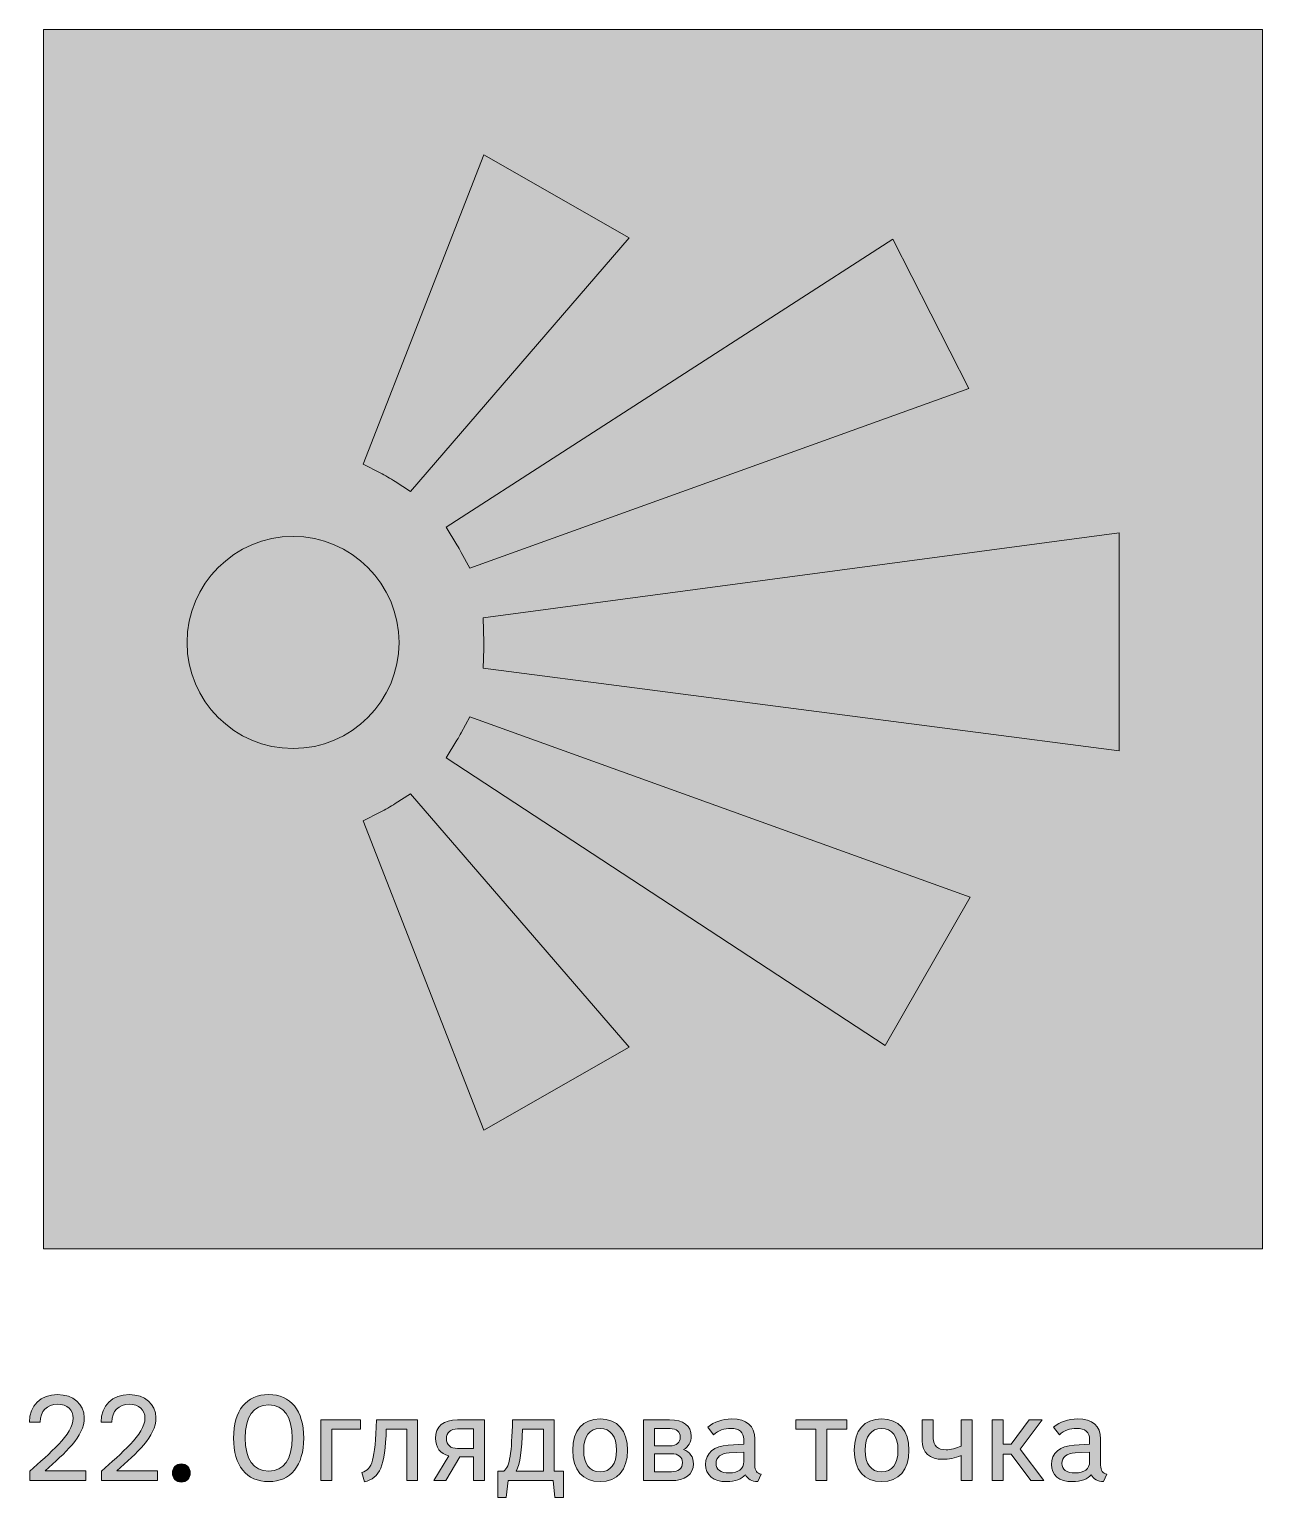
# Model space of a CAD drawing. Header units: millimetres. Extents: x -1334 to 1514, y -1037 to 10.
# Drawn here: x 1292.5 to 1393.7, y -110.4 to 10 of the extents above; entities that cross this region are included whole.
import ezdxf

# ---------------------------------------------------------------- set-up
doc = ezdxf.new("R2010")
doc.units = ezdxf.units.MM
doc.header["$MEASUREMENT"] = 0
doc.layers.add('bg', color=7, linetype='Continuous', lineweight=0)
doc.layers.add('icons', color=7, linetype='Continuous', lineweight=0)

# ---------------------------------------------------------------- blocks, each defined once
blk = doc.blocks.new('Block_75')
at = {"layer": 'icons', "true_color": 0x231f20, "transparency": 33554687}
h = blk.add_hatch(color=250, dxfattribs=at)
h.dxf.hatch_style = 2
edge = h.paths.add_edge_path()
edge.add_spline(control_points=[(1297.17, -108.21), (1297.17, -108.21), (1297.17, -109.01), (1297.17, -109.01), (1297.17, -109.01), (1292.58, -109.01), (1292.58, -109.01), (1292.58, -109.01), (1292.58, -108.24), (1292.58, -108.24), (1294.14, -106.79), (1296.14, -105.2), (1296.14, -103.88), (1296.14, -103.21), (1295.64, -102.75), (1294.85, -102.75), (1293.98, -102.75), (1293.43, -103.31), (1293.43, -104.2), (1293.43, -104.2), (1292.54, -104.2), (1292.54, -104.2), (1292.54, -102.86), (1293.46, -101.95), (1294.86, -101.95), (1296.14, -101.95), (1297.04, -102.73), (1297.04, -103.84), (1297.04, -105.43), (1295.47, -106.71), (1293.83, -108.21), (1293.83, -108.21), (1297.17, -108.21), (1297.17, -108.21)], knot_values=[0, 0, 0, 0, 1, 1, 1, 2, 2, 2, 3, 3, 3, 4, 4, 4, 5, 5, 5, 6, 6, 6, 7, 7, 7, 8, 8, 8, 9, 9, 9, 10, 10, 10, 11, 11, 11, 11], degree=3, periodic=0)
h = blk.add_hatch(color=250, dxfattribs=at)
h.dxf.hatch_style = 2
edge = h.paths.add_edge_path()
edge.add_spline(control_points=[(1303.05, -108.21), (1303.05, -108.21), (1303.05, -109.01), (1303.05, -109.01), (1303.05, -109.01), (1298.46, -109.01), (1298.46, -109.01), (1298.46, -109.01), (1298.46, -108.24), (1298.46, -108.24), (1300.02, -106.79), (1302.02, -105.2), (1302.02, -103.88), (1302.02, -103.21), (1301.52, -102.75), (1300.73, -102.75), (1299.86, -102.75), (1299.31, -103.31), (1299.31, -104.2), (1299.31, -104.2), (1298.42, -104.2), (1298.42, -104.2), (1298.42, -102.86), (1299.34, -101.95), (1300.74, -101.95), (1302.02, -101.95), (1302.92, -102.73), (1302.92, -103.84), (1302.92, -105.43), (1301.35, -106.71), (1299.71, -108.21), (1299.71, -108.21), (1303.05, -108.21), (1303.05, -108.21)], knot_values=[0, 0, 0, 0, 1, 1, 1, 2, 2, 2, 3, 3, 3, 4, 4, 4, 5, 5, 5, 6, 6, 6, 7, 7, 7, 8, 8, 8, 9, 9, 9, 10, 10, 10, 11, 11, 11, 11], degree=3, periodic=0)
h = blk.add_hatch(color=250, dxfattribs=at)
h.dxf.hatch_style = 2
edge = h.paths.add_edge_path()
edge.add_spline(control_points=[(1310.24, -105.52), (1310.24, -107.27), (1310.91, -108.23), (1312.17, -108.23), (1313.41, -108.23), (1314.09, -107.27), (1314.09, -105.51), (1314.09, -103.75), (1313.41, -102.8), (1312.17, -102.8), (1310.91, -102.8), (1310.24, -103.76), (1310.24, -105.52)], knot_values=[0, 0, 0, 0, 1, 1, 1, 2, 2, 2, 3, 3, 3, 4, 4, 4, 4], degree=3, periodic=0)
edge = h.paths.add_edge_path()
edge.add_spline(control_points=[(1315.04, -105.52), (1315.04, -107.78), (1313.99, -109.09), (1312.17, -109.09), (1310.34, -109.09), (1309.29, -107.78), (1309.29, -105.52), (1309.29, -103.25), (1310.34, -101.95), (1312.17, -101.95), (1313.99, -101.95), (1315.04, -103.25), (1315.04, -105.52)], knot_values=[0, 0, 0, 0, 1, 1, 1, 2, 2, 2, 3, 3, 3, 4, 4, 4, 4], degree=3, periodic=0)
h = blk.add_hatch(color=250, dxfattribs=at)
h.dxf.hatch_style = 2
edge = h.paths.add_edge_path()
edge.add_spline(control_points=[(1316.44, -104.02), (1316.44, -104.02), (1319.69, -104.02), (1319.69, -104.02), (1319.69, -104.02), (1319.69, -104.79), (1319.69, -104.79), (1319.69, -104.79), (1317.34, -104.79), (1317.34, -104.79), (1317.34, -104.79), (1317.34, -109.01), (1317.34, -109.01), (1317.34, -109.01), (1316.44, -109.01), (1316.44, -109.01), (1316.44, -109.01), (1316.44, -104.02), (1316.44, -104.02)], knot_values=[0, 0, 0, 0, 1, 1, 1, 2, 2, 2, 3, 3, 3, 4, 4, 4, 5, 5, 5, 6, 6, 6, 6], degree=3, periodic=0)
h = blk.add_hatch(color=250, dxfattribs=at)
h.dxf.hatch_style = 2
edge = h.paths.add_edge_path()
edge.add_spline(control_points=[(1319.82, -108.33), (1320.68, -108.07), (1320.88, -107.37), (1321.02, -104.02), (1321.02, -104.02), (1324.39, -104.02), (1324.39, -104.02), (1324.39, -104.02), (1324.39, -109.01), (1324.39, -109.01), (1324.39, -109.01), (1323.49, -109.01), (1323.49, -109.01), (1323.49, -109.01), (1323.49, -104.79), (1323.49, -104.79), (1323.49, -104.79), (1321.82, -104.79), (1321.82, -104.79), (1321.7, -107.88), (1321.32, -108.77), (1320.02, -109.11), (1320.02, -109.11), (1319.82, -108.33), (1319.82, -108.33)], knot_values=[0, 0, 0, 0, 1, 1, 1, 2, 2, 2, 3, 3, 3, 4, 4, 4, 5, 5, 5, 6, 6, 6, 7, 7, 7, 8, 8, 8, 8], degree=3, periodic=0)
h = blk.add_hatch(color=250, dxfattribs=at)
h.dxf.hatch_style = 2
edge = h.paths.add_edge_path()
edge.add_spline(control_points=[(1328.96, -104.77), (1328.96, -104.77), (1327.67, -104.77), (1327.67, -104.77), (1327.08, -104.77), (1326.75, -105.06), (1326.75, -105.56), (1326.75, -106.08), (1327.08, -106.37), (1327.67, -106.37), (1327.67, -106.37), (1328.96, -106.37), (1328.96, -106.37), (1328.96, -106.37), (1328.96, -104.77), (1328.96, -104.77)], knot_values=[0, 0, 0, 0, 1, 1, 1, 2, 2, 2, 3, 3, 3, 4, 4, 4, 5, 5, 5, 5], degree=3, periodic=0)
edge = h.paths.add_edge_path()
edge.add_spline(control_points=[(1326.96, -106.98), (1326.24, -106.79), (1325.85, -106.29), (1325.85, -105.54), (1325.85, -104.57), (1326.51, -104.02), (1327.67, -104.02), (1327.67, -104.02), (1329.86, -104.02), (1329.86, -104.02), (1329.86, -104.02), (1329.86, -109.01), (1329.86, -109.01), (1329.86, -109.01), (1328.96, -109.01), (1328.96, -109.01), (1328.96, -109.01), (1328.96, -107.06), (1328.96, -107.06), (1328.96, -107.06), (1327.84, -107.06), (1327.84, -107.06), (1327.84, -107.06), (1326.7, -109.01), (1326.7, -109.01), (1326.7, -109.01), (1325.72, -109.01), (1325.72, -109.01), (1325.72, -109.01), (1326.96, -106.98), (1326.96, -106.98)], knot_values=[0, 0, 0, 0, 1, 1, 1, 2, 2, 2, 3, 3, 3, 4, 4, 4, 5, 5, 5, 6, 6, 6, 7, 7, 7, 8, 8, 8, 9, 9, 9, 10, 10, 10, 10], degree=3, periodic=0)
h = blk.add_hatch(color=250, dxfattribs=at)
h.dxf.hatch_style = 2
edge = h.paths.add_edge_path()
edge.add_spline(control_points=[(1334.7, -108.23), (1334.7, -108.23), (1334.7, -104.79), (1334.7, -104.79), (1334.7, -104.79), (1332.98, -104.79), (1332.98, -104.79), (1332.92, -106.56), (1332.8, -107.6), (1332.48, -108.23), (1332.48, -108.23), (1334.7, -108.23), (1334.7, -108.23)], knot_values=[0, 0, 0, 0, 1, 1, 1, 2, 2, 2, 3, 3, 3, 4, 4, 4, 4], degree=3, periodic=0)
edge = h.paths.add_edge_path()
edge.add_spline(control_points=[(1330.96, -110.4), (1330.96, -110.4), (1330.96, -108.23), (1330.96, -108.23), (1330.96, -108.23), (1331.46, -108.23), (1331.46, -108.23), (1331.97, -107.81), (1332.09, -106.78), (1332.18, -104.02), (1332.18, -104.02), (1335.6, -104.02), (1335.6, -104.02), (1335.6, -104.02), (1335.6, -108.23), (1335.6, -108.23), (1335.6, -108.23), (1336.34, -108.23), (1336.34, -108.23), (1336.34, -108.23), (1336.34, -110.4), (1336.34, -110.4), (1336.34, -110.4), (1335.65, -110.4), (1335.65, -110.4), (1335.65, -110.4), (1335.5, -109.01), (1335.5, -109.01), (1335.5, -109.01), (1331.81, -109.01), (1331.81, -109.01), (1331.81, -109.01), (1331.66, -110.4), (1331.66, -110.4), (1331.66, -110.4), (1330.96, -110.4), (1330.96, -110.4)], knot_values=[0, 0, 0, 0, 1, 1, 1, 2, 2, 2, 3, 3, 3, 4, 4, 4, 5, 5, 5, 6, 6, 6, 7, 7, 7, 8, 8, 8, 9, 9, 9, 10, 10, 10, 11, 11, 11, 12, 12, 12, 12], degree=3, periodic=0)
h = blk.add_hatch(color=250, dxfattribs=at)
h.dxf.hatch_style = 2
edge = h.paths.add_edge_path()
edge.add_spline(control_points=[(1339.35, -108.28), (1340.22, -108.28), (1340.7, -107.66), (1340.7, -106.52), (1340.7, -105.36), (1340.22, -104.74), (1339.35, -104.74), (1338.49, -104.74), (1338.01, -105.36), (1338.01, -106.52), (1338.01, -107.66), (1338.49, -108.28), (1339.35, -108.28)], knot_values=[0, 0, 0, 0, 1, 1, 1, 2, 2, 2, 3, 3, 3, 4, 4, 4, 4], degree=3, periodic=0)
edge = h.paths.add_edge_path()
edge.add_spline(control_points=[(1339.35, -109.09), (1337.93, -109.09), (1337.11, -108.15), (1337.11, -106.52), (1337.11, -104.88), (1337.93, -103.95), (1339.35, -103.95), (1340.78, -103.95), (1341.6, -104.88), (1341.6, -106.52), (1341.6, -108.15), (1340.78, -109.09), (1339.35, -109.09)], knot_values=[0, 0, 0, 0, 1, 1, 1, 2, 2, 2, 3, 3, 3, 4, 4, 4, 4], degree=3, periodic=0)
h = blk.add_hatch(color=250, dxfattribs=at)
h.dxf.hatch_style = 2
edge = h.paths.add_edge_path()
edge.add_spline(control_points=[(1345.2, -108.28), (1345.78, -108.28), (1346.11, -108.01), (1346.11, -107.53), (1346.11, -107.07), (1345.78, -106.8), (1345.2, -106.8), (1345.2, -106.8), (1343.82, -106.8), (1343.82, -106.8), (1343.82, -106.8), (1343.82, -108.28), (1343.82, -108.28), (1343.82, -108.28), (1345.2, -108.28), (1345.2, -108.28)], knot_values=[0, 0, 0, 0, 1, 1, 1, 2, 2, 2, 3, 3, 3, 4, 4, 4, 5, 5, 5, 5], degree=3, periodic=0)
edge = h.paths.add_edge_path()
edge.add_spline(control_points=[(1345.09, -106.16), (1345.62, -106.16), (1345.93, -105.89), (1345.93, -105.44), (1345.93, -105.01), (1345.62, -104.74), (1345.09, -104.74), (1345.09, -104.74), (1343.82, -104.74), (1343.82, -104.74), (1343.82, -104.74), (1343.82, -106.16), (1343.82, -106.16), (1343.82, -106.16), (1345.09, -106.16), (1345.09, -106.16)], knot_values=[0, 0, 0, 0, 1, 1, 1, 2, 2, 2, 3, 3, 3, 4, 4, 4, 5, 5, 5, 5], degree=3, periodic=0)
edge = h.paths.add_edge_path()
edge.add_spline(control_points=[(1346.83, -105.35), (1346.83, -105.85), (1346.61, -106.23), (1346.21, -106.45), (1346.73, -106.66), (1347.01, -107.07), (1347.01, -107.63), (1347.01, -108.51), (1346.34, -109.01), (1345.15, -109.01), (1345.15, -109.01), (1342.92, -109.01), (1342.92, -109.01), (1342.92, -109.01), (1342.92, -104.02), (1342.92, -104.02), (1342.92, -104.02), (1345.06, -104.02), (1345.06, -104.02), (1346.19, -104.02), (1346.83, -104.51), (1346.83, -105.35)], knot_values=[0, 0, 0, 0, 1, 1, 1, 2, 2, 2, 3, 3, 3, 4, 4, 4, 5, 5, 5, 6, 6, 6, 7, 7, 7, 7], degree=3, periodic=0)
h = blk.add_hatch(color=250, dxfattribs=at)
h.dxf.hatch_style = 2
edge = h.paths.add_edge_path()
edge.add_spline(control_points=[(1349.95, -106.73), (1349.26, -106.76), (1348.87, -107.08), (1348.87, -107.59), (1348.87, -108.1), (1349.24, -108.38), (1349.95, -108.38), (1350.7, -108.38), (1351.14, -108.05), (1351.14, -107.44), (1351.14, -107.44), (1351.14, -106.67), (1351.14, -106.67), (1351.14, -106.67), (1349.95, -106.73), (1349.95, -106.73)], knot_values=[0, 0, 0, 0, 1, 1, 1, 2, 2, 2, 3, 3, 3, 4, 4, 4, 5, 5, 5, 5], degree=3, periodic=0)
edge = h.paths.add_edge_path()
edge.add_spline(control_points=[(1348.19, -104.63), (1348.73, -104.18), (1349.38, -103.95), (1350.16, -103.95), (1351.38, -103.95), (1352.04, -104.52), (1352.04, -105.59), (1352.04, -105.59), (1352.04, -107.75), (1352.04, -107.75), (1352.04, -108.16), (1352.23, -108.42), (1352.56, -108.48), (1352.56, -108.48), (1352.29, -109.08), (1352.29, -109.08), (1351.8, -109.08), (1351.45, -108.88), (1351.27, -108.52), (1351, -108.87), (1350.42, -109.09), (1349.74, -109.09), (1348.63, -109.09), (1348.01, -108.56), (1348.01, -107.68), (1348.01, -106.74), (1348.7, -106.16), (1349.87, -106.1), (1349.87, -106.1), (1351.14, -106.03), (1351.14, -106.03), (1351.14, -106.03), (1351.14, -105.62), (1351.14, -105.62), (1351.14, -105.05), (1350.76, -104.72), (1350.08, -104.72), (1349.55, -104.72), (1349.05, -104.9), (1348.66, -105.24), (1348.66, -105.24), (1348.19, -104.63), (1348.19, -104.63)], knot_values=[0, 0, 0, 0, 1, 1, 1, 2, 2, 2, 3, 3, 3, 4, 4, 4, 5, 5, 5, 6, 6, 6, 7, 7, 7, 8, 8, 8, 9, 9, 9, 10, 10, 10, 11, 11, 11, 12, 12, 12, 13, 13, 13, 14, 14, 14, 14], degree=3, periodic=0)
h = blk.add_hatch(color=250, dxfattribs=at)
h.dxf.hatch_style = 2
edge = h.paths.add_edge_path()
edge.add_spline(control_points=[(1355.42, -104.02), (1355.42, -104.02), (1359.6, -104.02), (1359.6, -104.02), (1359.6, -104.02), (1359.6, -104.79), (1359.6, -104.79), (1359.6, -104.79), (1357.96, -104.79), (1357.96, -104.79), (1357.96, -104.79), (1357.96, -109.01), (1357.96, -109.01), (1357.96, -109.01), (1357.06, -109.01), (1357.06, -109.01), (1357.06, -109.01), (1357.06, -104.79), (1357.06, -104.79), (1357.06, -104.79), (1355.42, -104.79), (1355.42, -104.79), (1355.42, -104.79), (1355.42, -104.02), (1355.42, -104.02)], knot_values=[0, 0, 0, 0, 1, 1, 1, 2, 2, 2, 3, 3, 3, 4, 4, 4, 5, 5, 5, 6, 6, 6, 7, 7, 7, 8, 8, 8, 8], degree=3, periodic=0)
h = blk.add_hatch(color=250, dxfattribs=at)
h.dxf.hatch_style = 2
edge = h.paths.add_edge_path()
edge.add_spline(control_points=[(1362.44, -108.28), (1363.31, -108.28), (1363.79, -107.66), (1363.79, -106.52), (1363.79, -105.36), (1363.31, -104.74), (1362.44, -104.74), (1361.58, -104.74), (1361.1, -105.36), (1361.1, -106.52), (1361.1, -107.66), (1361.58, -108.28), (1362.44, -108.28)], knot_values=[0, 0, 0, 0, 1, 1, 1, 2, 2, 2, 3, 3, 3, 4, 4, 4, 4], degree=3, periodic=0)
edge = h.paths.add_edge_path()
edge.add_spline(control_points=[(1362.44, -109.09), (1361.02, -109.09), (1360.2, -108.15), (1360.2, -106.52), (1360.2, -104.88), (1361.02, -103.95), (1362.44, -103.95), (1363.87, -103.95), (1364.68, -104.88), (1364.68, -106.52), (1364.68, -108.15), (1363.87, -109.09), (1362.44, -109.09)], knot_values=[0, 0, 0, 0, 1, 1, 1, 2, 2, 2, 3, 3, 3, 4, 4, 4, 4], degree=3, periodic=0)
h = blk.add_hatch(color=250, dxfattribs=at)
h.dxf.hatch_style = 2
edge = h.paths.add_edge_path()
edge.add_spline(control_points=[(1368.97, -104.02), (1368.97, -104.02), (1369.87, -104.02), (1369.87, -104.02), (1369.87, -104.02), (1369.87, -109.01), (1369.87, -109.01), (1369.87, -109.01), (1368.97, -109.01), (1368.97, -109.01), (1368.97, -109.01), (1368.97, -106.95), (1368.97, -106.95), (1368.47, -107.15), (1367.92, -107.26), (1367.47, -107.26), (1366.4, -107.26), (1365.78, -106.7), (1365.78, -105.74), (1365.78, -105.74), (1365.78, -104.02), (1365.78, -104.02), (1365.78, -104.02), (1366.68, -104.02), (1366.68, -104.02), (1366.68, -104.02), (1366.68, -105.54), (1366.68, -105.54), (1366.68, -106.15), (1367.06, -106.48), (1367.73, -106.48), (1368.12, -106.48), (1368.57, -106.37), (1368.97, -106.17), (1368.97, -106.17), (1368.97, -104.02), (1368.97, -104.02)], knot_values=[0, 0, 0, 0, 1, 1, 1, 2, 2, 2, 3, 3, 3, 4, 4, 4, 5, 5, 5, 6, 6, 6, 7, 7, 7, 8, 8, 8, 9, 9, 9, 10, 10, 10, 11, 11, 11, 12, 12, 12, 12], degree=3, periodic=0)
h = blk.add_hatch(color=250, dxfattribs=at)
h.dxf.hatch_style = 2
edge = h.paths.add_edge_path()
edge.add_spline(control_points=[(1372.42, -106.84), (1372.42, -106.84), (1372.42, -109.01), (1372.42, -109.01), (1372.42, -109.01), (1371.52, -109.01), (1371.52, -109.01), (1371.52, -109.01), (1371.52, -104.02), (1371.52, -104.02), (1371.52, -104.02), (1372.42, -104.02), (1372.42, -104.02), (1372.42, -104.02), (1372.42, -106.03), (1372.42, -106.03), (1372.42, -106.03), (1373.08, -106.03), (1373.08, -106.03), (1373.08, -106.03), (1374.55, -104.02), (1374.55, -104.02), (1374.55, -104.02), (1375.61, -104.02), (1375.61, -104.02), (1375.61, -104.02), (1373.82, -106.44), (1373.82, -106.44), (1373.82, -106.44), (1375.75, -109.01), (1375.75, -109.01), (1375.75, -109.01), (1374.69, -109.01), (1374.69, -109.01), (1374.69, -109.01), (1373.08, -106.84), (1373.08, -106.84), (1373.08, -106.84), (1372.42, -106.84), (1372.42, -106.84)], knot_values=[0, 0, 0, 0, 1, 1, 1, 2, 2, 2, 3, 3, 3, 4, 4, 4, 5, 5, 5, 6, 6, 6, 7, 7, 7, 8, 8, 8, 9, 9, 9, 10, 10, 10, 11, 11, 11, 12, 12, 12, 13, 13, 13, 13], degree=3, periodic=0)
h = blk.add_hatch(color=250, dxfattribs=at)
h.dxf.hatch_style = 2
edge = h.paths.add_edge_path()
edge.add_spline(control_points=[(1378.32, -106.73), (1377.63, -106.76), (1377.24, -107.08), (1377.24, -107.59), (1377.24, -108.1), (1377.61, -108.38), (1378.32, -108.38), (1379.07, -108.38), (1379.51, -108.05), (1379.51, -107.44), (1379.51, -107.44), (1379.51, -106.67), (1379.51, -106.67), (1379.51, -106.67), (1378.32, -106.73), (1378.32, -106.73)], knot_values=[0, 0, 0, 0, 1, 1, 1, 2, 2, 2, 3, 3, 3, 4, 4, 4, 5, 5, 5, 5], degree=3, periodic=0)
edge = h.paths.add_edge_path()
edge.add_spline(control_points=[(1376.56, -104.63), (1377.1, -104.18), (1377.75, -103.95), (1378.53, -103.95), (1379.75, -103.95), (1380.41, -104.52), (1380.41, -105.59), (1380.41, -105.59), (1380.41, -107.75), (1380.41, -107.75), (1380.41, -108.16), (1380.6, -108.42), (1380.93, -108.48), (1380.93, -108.48), (1380.66, -109.08), (1380.66, -109.08), (1380.17, -109.08), (1379.82, -108.88), (1379.64, -108.52), (1379.37, -108.87), (1378.79, -109.09), (1378.11, -109.09), (1377, -109.09), (1376.38, -108.56), (1376.38, -107.68), (1376.38, -106.74), (1377.07, -106.16), (1378.24, -106.1), (1378.24, -106.1), (1379.51, -106.03), (1379.51, -106.03), (1379.51, -106.03), (1379.51, -105.62), (1379.51, -105.62), (1379.51, -105.05), (1379.13, -104.72), (1378.45, -104.72), (1377.92, -104.72), (1377.42, -104.9), (1377.03, -105.24), (1377.03, -105.24), (1376.56, -104.63), (1376.56, -104.63)], knot_values=[0, 0, 0, 0, 1, 1, 1, 2, 2, 2, 3, 3, 3, 4, 4, 4, 5, 5, 5, 6, 6, 6, 7, 7, 7, 8, 8, 8, 9, 9, 9, 10, 10, 10, 11, 11, 11, 12, 12, 12, 13, 13, 13, 14, 14, 14, 14], degree=3, periodic=0)
h = blk.add_hatch(color=250, dxfattribs=at)
h.dxf.hatch_style = 2
edge = h.paths.add_edge_path()
edge.add_spline(control_points=[(1305, -107.64), (1305.43, -107.64), (1305.74, -107.95), (1305.74, -108.38), (1305.74, -108.81), (1305.43, -109.13), (1305, -109.13), (1304.57, -109.13), (1304.27, -108.81), (1304.27, -108.38), (1304.27, -107.95), (1304.57, -107.64), (1305, -107.64)], knot_values=[0, 0, 0, 0, 1, 1, 1, 2, 2, 2, 3, 3, 3, 4, 4, 4, 4], degree=3, periodic=0)
at = {"layer": 'icons'}
for points, knots in [([(1297.17, -108.21), (1297.17, -108.21), (1297.17, -109.01), (1297.17, -109.01), (1297.17, -109.01), (1292.58, -109.01), (1292.58, -109.01), (1292.58, -109.01), (1292.58, -108.24), (1292.58, -108.24), (1294.14, -106.79), (1296.14, -105.2), (1296.14, -103.88), (1296.14, -103.21), (1295.64, -102.75), (1294.85, -102.75), (1293.98, -102.75), (1293.43, -103.31), (1293.43, -104.2), (1293.43, -104.2), (1292.54, -104.2), (1292.54, -104.2), (1292.54, -102.86), (1293.46, -101.95), (1294.86, -101.95), (1296.14, -101.95), (1297.04, -102.73), (1297.04, -103.84), (1297.04, -105.43), (1295.47, -106.71), (1293.83, -108.21), (1293.83, -108.21), (1297.17, -108.21), (1297.17, -108.21)], [0, 0, 0, 0, 1, 1, 1, 2, 2, 2, 3, 3, 3, 4, 4, 4, 5, 5, 5, 6, 6, 6, 7, 7, 7, 8, 8, 8, 9, 9, 9, 10, 10, 10, 11, 11, 11, 11]), ([(1303.05, -108.21), (1303.05, -108.21), (1303.05, -109.01), (1303.05, -109.01), (1303.05, -109.01), (1298.46, -109.01), (1298.46, -109.01), (1298.46, -109.01), (1298.46, -108.24), (1298.46, -108.24), (1300.02, -106.79), (1302.02, -105.2), (1302.02, -103.88), (1302.02, -103.21), (1301.52, -102.75), (1300.73, -102.75), (1299.86, -102.75), (1299.31, -103.31), (1299.31, -104.2), (1299.31, -104.2), (1298.42, -104.2), (1298.42, -104.2), (1298.42, -102.86), (1299.34, -101.95), (1300.74, -101.95), (1302.02, -101.95), (1302.92, -102.73), (1302.92, -103.84), (1302.92, -105.43), (1301.35, -106.71), (1299.71, -108.21), (1299.71, -108.21), (1303.05, -108.21), (1303.05, -108.21)], [0, 0, 0, 0, 1, 1, 1, 2, 2, 2, 3, 3, 3, 4, 4, 4, 5, 5, 5, 6, 6, 6, 7, 7, 7, 8, 8, 8, 9, 9, 9, 10, 10, 10, 11, 11, 11, 11]), ([(1315.04, -105.52), (1315.04, -107.78), (1313.99, -109.09), (1312.17, -109.09), (1310.34, -109.09), (1309.29, -107.78), (1309.29, -105.52), (1309.29, -103.25), (1310.34, -101.95), (1312.17, -101.95), (1313.99, -101.95), (1315.04, -103.25), (1315.04, -105.52)], [0, 0, 0, 0, 1, 1, 1, 2, 2, 2, 3, 3, 3, 4, 4, 4, 4]), ([(1310.24, -105.52), (1310.24, -107.27), (1310.91, -108.23), (1312.17, -108.23), (1313.41, -108.23), (1314.09, -107.27), (1314.09, -105.51), (1314.09, -103.75), (1313.41, -102.8), (1312.17, -102.8), (1310.91, -102.8), (1310.24, -103.76), (1310.24, -105.52)], [0, 0, 0, 0, 1, 1, 1, 2, 2, 2, 3, 3, 3, 4, 4, 4, 4]), ([(1316.44, -104.02), (1316.44, -104.02), (1319.69, -104.02), (1319.69, -104.02), (1319.69, -104.02), (1319.69, -104.79), (1319.69, -104.79), (1319.69, -104.79), (1317.34, -104.79), (1317.34, -104.79), (1317.34, -104.79), (1317.34, -109.01), (1317.34, -109.01), (1317.34, -109.01), (1316.44, -109.01), (1316.44, -109.01), (1316.44, -109.01), (1316.44, -104.02), (1316.44, -104.02)], [0, 0, 0, 0, 1, 1, 1, 2, 2, 2, 3, 3, 3, 4, 4, 4, 5, 5, 5, 6, 6, 6, 6]), ([(1319.82, -108.33), (1320.68, -108.07), (1320.88, -107.37), (1321.02, -104.02), (1321.02, -104.02), (1324.39, -104.02), (1324.39, -104.02), (1324.39, -104.02), (1324.39, -109.01), (1324.39, -109.01), (1324.39, -109.01), (1323.49, -109.01), (1323.49, -109.01), (1323.49, -109.01), (1323.49, -104.79), (1323.49, -104.79), (1323.49, -104.79), (1321.82, -104.79), (1321.82, -104.79), (1321.7, -107.88), (1321.32, -108.77), (1320.02, -109.11), (1320.02, -109.11), (1319.82, -108.33), (1319.82, -108.33)], [0, 0, 0, 0, 1, 1, 1, 2, 2, 2, 3, 3, 3, 4, 4, 4, 5, 5, 5, 6, 6, 6, 7, 7, 7, 8, 8, 8, 8]), ([(1326.96, -106.98), (1326.24, -106.79), (1325.85, -106.29), (1325.85, -105.54), (1325.85, -104.57), (1326.51, -104.02), (1327.67, -104.02), (1327.67, -104.02), (1329.86, -104.02), (1329.86, -104.02), (1329.86, -104.02), (1329.86, -109.01), (1329.86, -109.01), (1329.86, -109.01), (1328.96, -109.01), (1328.96, -109.01), (1328.96, -109.01), (1328.96, -107.06), (1328.96, -107.06), (1328.96, -107.06), (1327.84, -107.06), (1327.84, -107.06), (1327.84, -107.06), (1326.7, -109.01), (1326.7, -109.01), (1326.7, -109.01), (1325.72, -109.01), (1325.72, -109.01), (1325.72, -109.01), (1326.96, -106.98), (1326.96, -106.98)], [0, 0, 0, 0, 1, 1, 1, 2, 2, 2, 3, 3, 3, 4, 4, 4, 5, 5, 5, 6, 6, 6, 7, 7, 7, 8, 8, 8, 9, 9, 9, 10, 10, 10, 10]), ([(1330.96, -110.4), (1330.96, -110.4), (1330.96, -108.23), (1330.96, -108.23), (1330.96, -108.23), (1331.46, -108.23), (1331.46, -108.23), (1331.97, -107.81), (1332.09, -106.78), (1332.18, -104.02), (1332.18, -104.02), (1335.6, -104.02), (1335.6, -104.02), (1335.6, -104.02), (1335.6, -108.23), (1335.6, -108.23), (1335.6, -108.23), (1336.34, -108.23), (1336.34, -108.23), (1336.34, -108.23), (1336.34, -110.4), (1336.34, -110.4), (1336.34, -110.4), (1335.65, -110.4), (1335.65, -110.4), (1335.65, -110.4), (1335.5, -109.01), (1335.5, -109.01), (1335.5, -109.01), (1331.81, -109.01), (1331.81, -109.01), (1331.81, -109.01), (1331.66, -110.4), (1331.66, -110.4), (1331.66, -110.4), (1330.96, -110.4), (1330.96, -110.4)], [0, 0, 0, 0, 1, 1, 1, 2, 2, 2, 3, 3, 3, 4, 4, 4, 5, 5, 5, 6, 6, 6, 7, 7, 7, 8, 8, 8, 9, 9, 9, 10, 10, 10, 11, 11, 11, 12, 12, 12, 12]), ([(1339.35, -109.09), (1337.93, -109.09), (1337.11, -108.15), (1337.11, -106.52), (1337.11, -104.88), (1337.93, -103.95), (1339.35, -103.95), (1340.78, -103.95), (1341.6, -104.88), (1341.6, -106.52), (1341.6, -108.15), (1340.78, -109.09), (1339.35, -109.09)], [0, 0, 0, 0, 1, 1, 1, 2, 2, 2, 3, 3, 3, 4, 4, 4, 4]), ([(1339.35, -108.28), (1340.22, -108.28), (1340.7, -107.66), (1340.7, -106.52), (1340.7, -105.36), (1340.22, -104.74), (1339.35, -104.74), (1338.49, -104.74), (1338.01, -105.36), (1338.01, -106.52), (1338.01, -107.66), (1338.49, -108.28), (1339.35, -108.28)], [0, 0, 0, 0, 1, 1, 1, 2, 2, 2, 3, 3, 3, 4, 4, 4, 4]), ([(1346.83, -105.35), (1346.83, -105.85), (1346.61, -106.23), (1346.21, -106.45), (1346.73, -106.66), (1347.01, -107.07), (1347.01, -107.63), (1347.01, -108.51), (1346.34, -109.01), (1345.15, -109.01), (1345.15, -109.01), (1342.92, -109.01), (1342.92, -109.01), (1342.92, -109.01), (1342.92, -104.02), (1342.92, -104.02), (1342.92, -104.02), (1345.06, -104.02), (1345.06, -104.02), (1346.19, -104.02), (1346.83, -104.51), (1346.83, -105.35)], [0, 0, 0, 0, 1, 1, 1, 2, 2, 2, 3, 3, 3, 4, 4, 4, 5, 5, 5, 6, 6, 6, 7, 7, 7, 7]), ([(1345.09, -106.16), (1345.62, -106.16), (1345.93, -105.89), (1345.93, -105.44), (1345.93, -105.01), (1345.62, -104.74), (1345.09, -104.74), (1345.09, -104.74), (1343.82, -104.74), (1343.82, -104.74), (1343.82, -104.74), (1343.82, -106.16), (1343.82, -106.16), (1343.82, -106.16), (1345.09, -106.16), (1345.09, -106.16)], [0, 0, 0, 0, 1, 1, 1, 2, 2, 2, 3, 3, 3, 4, 4, 4, 5, 5, 5, 5]), ([(1348.19, -104.63), (1348.73, -104.18), (1349.38, -103.95), (1350.16, -103.95), (1351.38, -103.95), (1352.04, -104.52), (1352.04, -105.59), (1352.04, -105.59), (1352.04, -107.75), (1352.04, -107.75), (1352.04, -108.16), (1352.23, -108.42), (1352.56, -108.48), (1352.56, -108.48), (1352.29, -109.08), (1352.29, -109.08), (1351.8, -109.08), (1351.45, -108.88), (1351.27, -108.52), (1351, -108.87), (1350.42, -109.09), (1349.74, -109.09), (1348.63, -109.09), (1348.01, -108.56), (1348.01, -107.68), (1348.01, -106.74), (1348.7, -106.16), (1349.87, -106.1), (1349.87, -106.1), (1351.14, -106.03), (1351.14, -106.03), (1351.14, -106.03), (1351.14, -105.62), (1351.14, -105.62), (1351.14, -105.05), (1350.76, -104.72), (1350.08, -104.72), (1349.55, -104.72), (1349.05, -104.9), (1348.66, -105.24), (1348.66, -105.24), (1348.19, -104.63), (1348.19, -104.63)], [0, 0, 0, 0, 1, 1, 1, 2, 2, 2, 3, 3, 3, 4, 4, 4, 5, 5, 5, 6, 6, 6, 7, 7, 7, 8, 8, 8, 9, 9, 9, 10, 10, 10, 11, 11, 11, 12, 12, 12, 13, 13, 13, 14, 14, 14, 14]), ([(1355.42, -104.02), (1355.42, -104.02), (1359.6, -104.02), (1359.6, -104.02), (1359.6, -104.02), (1359.6, -104.79), (1359.6, -104.79), (1359.6, -104.79), (1357.96, -104.79), (1357.96, -104.79), (1357.96, -104.79), (1357.96, -109.01), (1357.96, -109.01), (1357.96, -109.01), (1357.06, -109.01), (1357.06, -109.01), (1357.06, -109.01), (1357.06, -104.79), (1357.06, -104.79), (1357.06, -104.79), (1355.42, -104.79), (1355.42, -104.79), (1355.42, -104.79), (1355.42, -104.02), (1355.42, -104.02)], [0, 0, 0, 0, 1, 1, 1, 2, 2, 2, 3, 3, 3, 4, 4, 4, 5, 5, 5, 6, 6, 6, 7, 7, 7, 8, 8, 8, 8]), ([(1362.44, -109.09), (1361.02, -109.09), (1360.2, -108.15), (1360.2, -106.52), (1360.2, -104.88), (1361.02, -103.95), (1362.44, -103.95), (1363.87, -103.95), (1364.68, -104.88), (1364.68, -106.52), (1364.68, -108.15), (1363.87, -109.09), (1362.44, -109.09)], [0, 0, 0, 0, 1, 1, 1, 2, 2, 2, 3, 3, 3, 4, 4, 4, 4]), ([(1362.44, -108.28), (1363.31, -108.28), (1363.79, -107.66), (1363.79, -106.52), (1363.79, -105.36), (1363.31, -104.74), (1362.44, -104.74), (1361.58, -104.74), (1361.1, -105.36), (1361.1, -106.52), (1361.1, -107.66), (1361.58, -108.28), (1362.44, -108.28)], [0, 0, 0, 0, 1, 1, 1, 2, 2, 2, 3, 3, 3, 4, 4, 4, 4]), ([(1368.97, -104.02), (1368.97, -104.02), (1369.87, -104.02), (1369.87, -104.02), (1369.87, -104.02), (1369.87, -109.01), (1369.87, -109.01), (1369.87, -109.01), (1368.97, -109.01), (1368.97, -109.01), (1368.97, -109.01), (1368.97, -106.95), (1368.97, -106.95), (1368.47, -107.15), (1367.92, -107.26), (1367.47, -107.26), (1366.4, -107.26), (1365.78, -106.7), (1365.78, -105.74), (1365.78, -105.74), (1365.78, -104.02), (1365.78, -104.02), (1365.78, -104.02), (1366.68, -104.02), (1366.68, -104.02), (1366.68, -104.02), (1366.68, -105.54), (1366.68, -105.54), (1366.68, -106.15), (1367.06, -106.48), (1367.73, -106.48), (1368.12, -106.48), (1368.57, -106.37), (1368.97, -106.17), (1368.97, -106.17), (1368.97, -104.02), (1368.97, -104.02)], [0, 0, 0, 0, 1, 1, 1, 2, 2, 2, 3, 3, 3, 4, 4, 4, 5, 5, 5, 6, 6, 6, 7, 7, 7, 8, 8, 8, 9, 9, 9, 10, 10, 10, 11, 11, 11, 12, 12, 12, 12]), ([(1372.42, -106.84), (1372.42, -106.84), (1372.42, -109.01), (1372.42, -109.01), (1372.42, -109.01), (1371.52, -109.01), (1371.52, -109.01), (1371.52, -109.01), (1371.52, -104.02), (1371.52, -104.02), (1371.52, -104.02), (1372.42, -104.02), (1372.42, -104.02), (1372.42, -104.02), (1372.42, -106.03), (1372.42, -106.03), (1372.42, -106.03), (1373.08, -106.03), (1373.08, -106.03), (1373.08, -106.03), (1374.55, -104.02), (1374.55, -104.02), (1374.55, -104.02), (1375.61, -104.02), (1375.61, -104.02), (1375.61, -104.02), (1373.82, -106.44), (1373.82, -106.44), (1373.82, -106.44), (1375.75, -109.01), (1375.75, -109.01), (1375.75, -109.01), (1374.69, -109.01), (1374.69, -109.01), (1374.69, -109.01), (1373.08, -106.84), (1373.08, -106.84), (1373.08, -106.84), (1372.42, -106.84), (1372.42, -106.84)], [0, 0, 0, 0, 1, 1, 1, 2, 2, 2, 3, 3, 3, 4, 4, 4, 5, 5, 5, 6, 6, 6, 7, 7, 7, 8, 8, 8, 9, 9, 9, 10, 10, 10, 11, 11, 11, 12, 12, 12, 13, 13, 13, 13]), ([(1376.56, -104.63), (1377.1, -104.18), (1377.75, -103.95), (1378.53, -103.95), (1379.75, -103.95), (1380.41, -104.52), (1380.41, -105.59), (1380.41, -105.59), (1380.41, -107.75), (1380.41, -107.75), (1380.41, -108.16), (1380.6, -108.42), (1380.93, -108.48), (1380.93, -108.48), (1380.66, -109.08), (1380.66, -109.08), (1380.17, -109.08), (1379.82, -108.88), (1379.64, -108.52), (1379.37, -108.87), (1378.79, -109.09), (1378.11, -109.09), (1377, -109.09), (1376.38, -108.56), (1376.38, -107.68), (1376.38, -106.74), (1377.07, -106.16), (1378.24, -106.1), (1378.24, -106.1), (1379.51, -106.03), (1379.51, -106.03), (1379.51, -106.03), (1379.51, -105.62), (1379.51, -105.62), (1379.51, -105.05), (1379.13, -104.72), (1378.45, -104.72), (1377.92, -104.72), (1377.42, -104.9), (1377.03, -105.24), (1377.03, -105.24), (1376.56, -104.63), (1376.56, -104.63)], [0, 0, 0, 0, 1, 1, 1, 2, 2, 2, 3, 3, 3, 4, 4, 4, 5, 5, 5, 6, 6, 6, 7, 7, 7, 8, 8, 8, 9, 9, 9, 10, 10, 10, 11, 11, 11, 12, 12, 12, 13, 13, 13, 14, 14, 14, 14]), ([(1328.96, -104.77), (1328.96, -104.77), (1327.67, -104.77), (1327.67, -104.77), (1327.08, -104.77), (1326.75, -105.06), (1326.75, -105.56), (1326.75, -106.08), (1327.08, -106.37), (1327.67, -106.37), (1327.67, -106.37), (1328.96, -106.37), (1328.96, -106.37), (1328.96, -106.37), (1328.96, -104.77), (1328.96, -104.77)], [0, 0, 0, 0, 1, 1, 1, 2, 2, 2, 3, 3, 3, 4, 4, 4, 5, 5, 5, 5]), ([(1334.7, -108.23), (1334.7, -108.23), (1334.7, -104.79), (1334.7, -104.79), (1334.7, -104.79), (1332.98, -104.79), (1332.98, -104.79), (1332.92, -106.56), (1332.8, -107.6), (1332.48, -108.23), (1332.48, -108.23), (1334.7, -108.23), (1334.7, -108.23)], [0, 0, 0, 0, 1, 1, 1, 2, 2, 2, 3, 3, 3, 4, 4, 4, 4]), ([(1345.2, -108.28), (1345.78, -108.28), (1346.11, -108.01), (1346.11, -107.53), (1346.11, -107.07), (1345.78, -106.8), (1345.2, -106.8), (1345.2, -106.8), (1343.82, -106.8), (1343.82, -106.8), (1343.82, -106.8), (1343.82, -108.28), (1343.82, -108.28), (1343.82, -108.28), (1345.2, -108.28), (1345.2, -108.28)], [0, 0, 0, 0, 1, 1, 1, 2, 2, 2, 3, 3, 3, 4, 4, 4, 5, 5, 5, 5]), ([(1349.95, -106.73), (1349.26, -106.76), (1348.87, -107.08), (1348.87, -107.59), (1348.87, -108.1), (1349.24, -108.38), (1349.95, -108.38), (1350.7, -108.38), (1351.14, -108.05), (1351.14, -107.44), (1351.14, -107.44), (1351.14, -106.67), (1351.14, -106.67), (1351.14, -106.67), (1349.95, -106.73), (1349.95, -106.73)], [0, 0, 0, 0, 1, 1, 1, 2, 2, 2, 3, 3, 3, 4, 4, 4, 5, 5, 5, 5]), ([(1378.32, -106.73), (1377.63, -106.76), (1377.24, -107.08), (1377.24, -107.59), (1377.24, -108.1), (1377.61, -108.38), (1378.32, -108.38), (1379.07, -108.38), (1379.51, -108.05), (1379.51, -107.44), (1379.51, -107.44), (1379.51, -106.67), (1379.51, -106.67), (1379.51, -106.67), (1378.32, -106.73), (1378.32, -106.73)], [0, 0, 0, 0, 1, 1, 1, 2, 2, 2, 3, 3, 3, 4, 4, 4, 5, 5, 5, 5]), ([(1305, -107.64), (1305.43, -107.64), (1305.74, -107.95), (1305.74, -108.38), (1305.74, -108.81), (1305.43, -109.13), (1305, -109.13), (1304.57, -109.13), (1304.27, -108.81), (1304.27, -108.38), (1304.27, -107.95), (1304.57, -107.64), (1305, -107.64)], [0, 0, 0, 0, 1, 1, 1, 2, 2, 2, 3, 3, 3, 4, 4, 4, 4])]:
    blk.add_open_spline(points, degree=3, knots=knots, dxfattribs=at)
blk = doc.blocks.new('Block_184')
at = {"layer": 'icons'}
for points, knots in [([(1341.75, -7.1), (1341.75, -7.1), (1329.82, -0.28), (1329.82, -0.28), (1329.82, -0.28), (1319.93, -25.65), (1319.93, -25.65), (1319.93, -25.65), (1321.31, -26.36), (1321.31, -26.36), (1321.73, -26.58), (1322.15, -26.83), (1322.55, -27.08), (1322.55, -27.08), (1323.81, -27.89), (1323.81, -27.89), (1323.81, -27.89), (1341.75, -7.1), (1341.75, -7.1)], [0, 0, 0, 0, 1, 1, 1, 2, 2, 2, 3, 3, 3, 4, 4, 4, 5, 5, 5, 6, 6, 6, 6]), ([(1369.61, -19.45), (1369.61, -19.45), (1363.38, -7.21), (1363.38, -7.21), (1363.38, -7.21), (1326.74, -30.83), (1326.74, -30.83), (1326.74, -30.83), (1327.61, -32.27), (1327.61, -32.27), (1327.73, -32.47), (1327.85, -32.68), (1327.96, -32.89), (1327.96, -32.89), (1328.68, -34.19), (1328.68, -34.19), (1328.68, -34.19), (1369.61, -19.45), (1369.61, -19.45)], [0, 0, 0, 0, 1, 1, 1, 2, 2, 2, 3, 3, 3, 4, 4, 4, 5, 5, 5, 6, 6, 6, 6]), ([(1381.94, -31.28), (1381.94, -31.28), (1329.75, -38.26), (1329.75, -38.26), (1329.75, -38.26), (1329.82, -40.28), (1329.82, -40.28), (1329.82, -40.45), (1329.82, -40.61), (1329.82, -40.78), (1329.82, -40.78), (1329.75, -42.37), (1329.75, -42.37), (1329.75, -42.37), (1381.94, -49.16), (1381.94, -49.16), (1381.94, -49.16), (1381.94, -31.28), (1381.94, -31.28)], [0, 0, 0, 0, 1, 1, 1, 2, 2, 2, 3, 3, 3, 4, 4, 4, 5, 5, 5, 6, 6, 6, 6]), ([(1322.86, -40.28), (1322.86, -35.49), (1318.96, -31.58), (1314.17, -31.58), (1309.38, -31.58), (1305.47, -35.49), (1305.47, -40.28), (1305.47, -45.07), (1309.38, -48.97), (1314.17, -48.97), (1318.96, -48.97), (1322.86, -45.07), (1322.86, -40.28)], [0, 0, 0, 0, 1, 1, 1, 2, 2, 2, 3, 3, 3, 4, 4, 4, 4]), ([(1369.71, -61.15), (1369.71, -61.15), (1328.68, -46.37), (1328.68, -46.37), (1328.68, -46.37), (1327.96, -47.68), (1327.96, -47.68), (1327.85, -47.89), (1327.73, -48.09), (1327.61, -48.29), (1327.61, -48.29), (1326.74, -49.73), (1326.74, -49.73), (1326.74, -49.73), (1362.75, -73.32), (1362.75, -73.32), (1362.75, -73.32), (1369.71, -61.15), (1369.71, -61.15)], [0, 0, 0, 0, 1, 1, 1, 2, 2, 2, 3, 3, 3, 4, 4, 4, 5, 5, 5, 6, 6, 6, 6]), ([(1341.75, -73.47), (1341.75, -73.47), (1323.81, -52.68), (1323.81, -52.68), (1323.81, -52.68), (1322.55, -53.48), (1322.55, -53.48), (1322.15, -53.74), (1321.74, -53.98), (1321.32, -54.19), (1321.32, -54.19), (1319.93, -54.91), (1319.93, -54.91), (1319.93, -54.91), (1329.82, -80.28), (1329.82, -80.28), (1329.82, -80.28), (1341.75, -73.47), (1341.75, -73.47)], [0, 0, 0, 0, 1, 1, 1, 2, 2, 2, 3, 3, 3, 4, 4, 4, 5, 5, 5, 6, 6, 6, 6])]:
    blk.add_open_spline(points, degree=3, knots=knots, dxfattribs=at)
blk = doc.blocks.new('Block_183')
at = {"layer": 'icons'}
blk.add_blockref('Block_184', (0, 0), dxfattribs=at)

msp = doc.modelspace()

# ---------------------------------------------------------------- hatches: boundary and pattern name
at = {"layer": 'bg', "true_color": 0x592d2c, "transparency": 33554687}
h = msp.add_hatch(color=29, dxfattribs=at)
h.dxf.hatch_style = 2
h.paths.add_polyline_path([(1393.7, -90), (1293.7, -90), (1293.7, 10), (1393.7, 10)])

# ---------------------------------------------------------------- linework, layer by layer
at = {"layer": 'bg'}
msp.add_lwpolyline([(1393.7, -90), (1293.7, -90), (1293.7, 10), (1393.7, 10)], close=True, dxfattribs=at)

# ---------------------------------------------------------------- block references
at = {"layer": 'icons'}
for name in ['Block_183', 'Block_75']:
    msp.add_blockref(name, (0, 0), dxfattribs=at)

doc.saveas('drawing.dxf')
